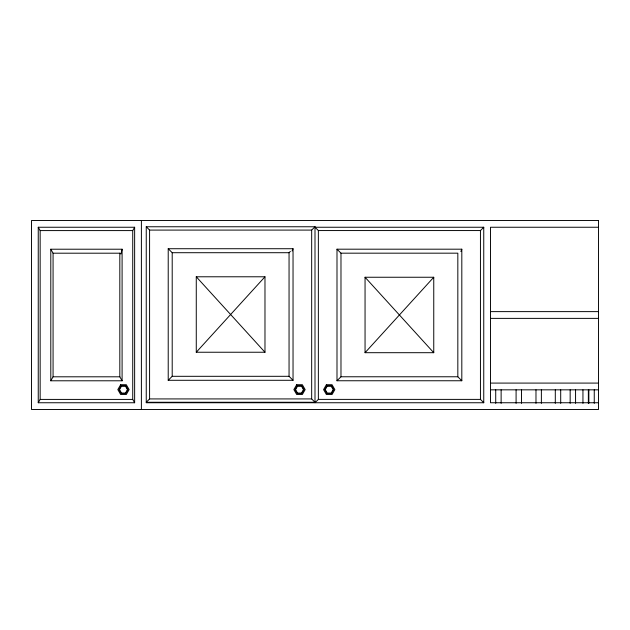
<?xml version="1.0" encoding="UTF-8"?>
<svg xmlns="http://www.w3.org/2000/svg" width="630" height="630" viewBox="0 0 630 630"><rect width="100%" height="100%" fill="white"/><g stroke="black" fill="none" stroke-linecap="round" stroke-linejoin="round"><path stroke-width="0.94" d="M122.094 249.212L120.952 254.024L119.818 253.197L53.07 253.197L50.794 249.212L122.094 249.212L122.094 380.788L50.794 380.788L50.794 249.212M292.076 251.031L293.037 248.724L168.218 248.724L168.218 380.292L293.037 380.292L293.037 248.724M460.853 251.496L461.814 249.189L336.995 249.189L336.995 380.756L461.814 380.756L461.814 249.189M134.639 402.751L132.733 399.412L132.733 230.588L134.639 227.249L38.249 227.249L38.249 402.751L134.639 402.751L134.639 227.249M38.249 402.751L40.155 399.412L40.155 230.588L38.249 227.249M50.794 380.788L53.07 376.803L53.07 253.197M196.269 352.241L264.978 276.783L196.269 276.783L196.269 352.241L264.978 352.241L264.978 276.783M365.053 352.698L433.755 277.247L365.053 277.247L365.053 352.698L433.755 352.698L433.755 277.247M293.037 380.292L289.052 376.307L289.052 252.709L290.375 251.386M146.247 226.761L149.586 230.092L149.586 398.924L146.247 402.263L315 402.263L311.669 398.924L311.669 230.092L315 226.761L146.247 226.761L146.247 402.751L483.753 402.751L483.753 227.249L314.512 227.249M168.218 380.292L172.203 376.307L172.203 252.709L168.218 248.724M483.777 402.72L480.446 399.389L480.446 230.556L483.777 227.225M315.024 402.72L318.363 399.389L318.363 230.556L315.024 227.225M336.995 380.756L340.98 376.772L340.98 253.173L336.995 249.189M598.5 227.249L490.502 227.249L490.502 402.751L598.5 402.751M149.586 230.092L311.669 230.092M40.155 230.588L132.733 230.588M318.363 230.556L480.446 230.556M172.203 252.709L289.052 252.709M340.98 253.173L457.829 253.173L457.829 376.772L461.814 380.756M490.502 311.622L598.5 311.622M490.502 318.378L598.5 318.378M172.203 376.307L289.052 376.307M53.07 376.803L119.818 376.803L122.094 380.788M340.98 376.772L457.829 376.772M490.502 383.087L598.5 383.087M490.502 389.836L598.5 389.836M149.586 398.924L311.669 398.924M40.155 399.412L132.733 399.412M318.363 399.389L480.446 399.389M365.053 277.247L433.755 352.698M196.269 276.783L264.978 352.241M594.255 389.836L594.255 403.342M588.853 389.836L588.853 403.342M588.349 389.836L588.349 403.342M582.947 389.836L582.947 403.342M575.56 389.836L575.56 403.342M570.158 389.836L570.158 403.342M560.7 389.836L560.7 403.342M555.298 389.836L555.298 403.342M541.375 389.836L541.375 403.342M535.98 389.836L535.98 403.342M521.483 389.836L521.483 403.342M516.088 389.836L516.088 403.342M501.126 389.836L501.126 403.342M495.723 389.836L495.723 403.342M315 226.761L315 402.263M141.388 220.5L141.388 409.5M119.818 253.197L119.818 376.803M120.653 384.709L117.818 389.608L120.653 394.514L126.307 394.514L129.134 389.608L126.307 384.709L120.653 384.709M121.212 385.694L118.952 389.608L121.212 393.529L125.74 393.529L128.008 389.608L125.74 385.694L121.212 385.694M121.495 386.182L119.519 389.608L121.495 393.041L125.457 393.041L127.441 389.608L125.457 386.182L121.495 386.182M296.691 384.709L293.863 389.608L296.691 394.514L302.345 394.514L305.172 389.608L302.345 384.709L296.691 384.709M297.258 385.694L294.99 389.608L297.258 393.529L301.778 393.529L304.046 389.608L301.778 385.694L297.258 385.694M297.541 386.182L295.557 389.608L297.541 393.041L301.494 393.041L303.479 389.608L301.494 386.182L297.541 386.182M326.387 384.709L323.56 389.608L326.387 394.514L332.049 394.514L334.877 389.608L332.049 384.709L326.387 384.709M326.954 385.694L324.694 389.608L326.954 393.529L331.482 393.529L333.743 389.608L331.482 385.694L326.954 385.694M327.238 386.182L325.261 389.608L327.238 393.041L331.199 393.041L333.175 389.608L331.199 386.182L327.238 386.182M598.5 220.5L31.5 220.5L31.5 409.5L598.5 409.5L598.5 220.5"/></g></svg>
